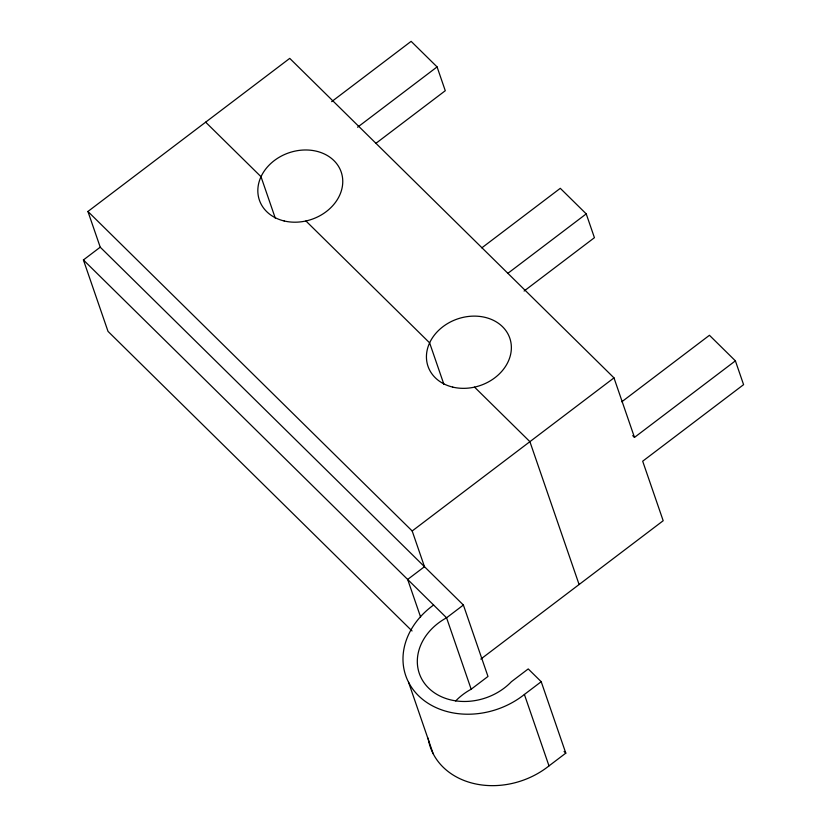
<?xml version="1.0" encoding="UTF-8"?>
<svg xmlns="http://www.w3.org/2000/svg" width="827" height="827" viewBox="0 0 827 827"><rect width="100%" height="100%" fill="white"/><g stroke="black" fill="none" stroke-linecap="round" stroke-linejoin="round"><path stroke-width="1.24" d="M455.677 700.986A54.975 44.699 -19 0 1 471.173 689.222L487.982 676.455L463.389 605.033L100.232 247.19L87.931 211.474L289.739 58.376L613.985 377.877L634.485 437.4L735.389 360.851L709.442 335.286L621.79 401.788M412.053 630.97L108.017 331.379L83.413 259.947L100.232 247.19M331.637 101.659L411.133 41.35L437.08 66.915L445.277 90.722L375.965 143.298M357.574 127.224L437.08 66.915M481.81 247.862L560.293 188.318L586.229 213.883L594.427 237.69L524.101 291.042M507.747 273.417L586.229 213.883M420.592 616.983L407.659 579.448L424.478 566.691L412.187 530.975L613.985 377.877M463.389 605.033L446.57 617.79A54.975 44.699 -19 0 0 428.551 688.012A54.975 44.699 -19 0 0 511.427 681.686L528.236 668.929L541.209 681.706L565.802 753.139L548.994 765.895A75.733 61.58 -19 0 1 474.295 783.634A75.733 61.58 -19 0 1 428.148 738.17M480.828 659.078L663.182 520.731L642.682 461.208L743.587 384.658L735.389 360.851M433.606 605.013A75.733 61.58 -19 0 0 418.462 695.672A75.733 61.58 -19 0 0 524.39 694.463L541.209 681.706M632.696 435.633L634.485 437.4M205.654 122.169L261.012 176.709L275.308 218.225M305.938 220.985L429.616 342.854L443.913 384.369M474.543 387.119L529.9 441.67L579.096 584.524M87.931 211.474L412.187 530.975M83.413 259.947L446.57 617.79L471.173 689.222M564.076 751.433L565.802 753.139M524.39 694.463L548.994 765.895M408.579 682.306L433.172 753.738M284.137 220.964A43.262 35.179 -19 0 0 342.388 176.771A43.262 35.179 -19 0 0 274.347 160.531A43.262 35.179 -19 0 0 284.137 220.964M452.741 387.108A43.262 35.179 -19 0 0 510.993 342.905A43.262 35.179 -19 0 0 442.962 326.665A43.262 35.179 -19 0 0 452.741 387.108"/></g></svg>
